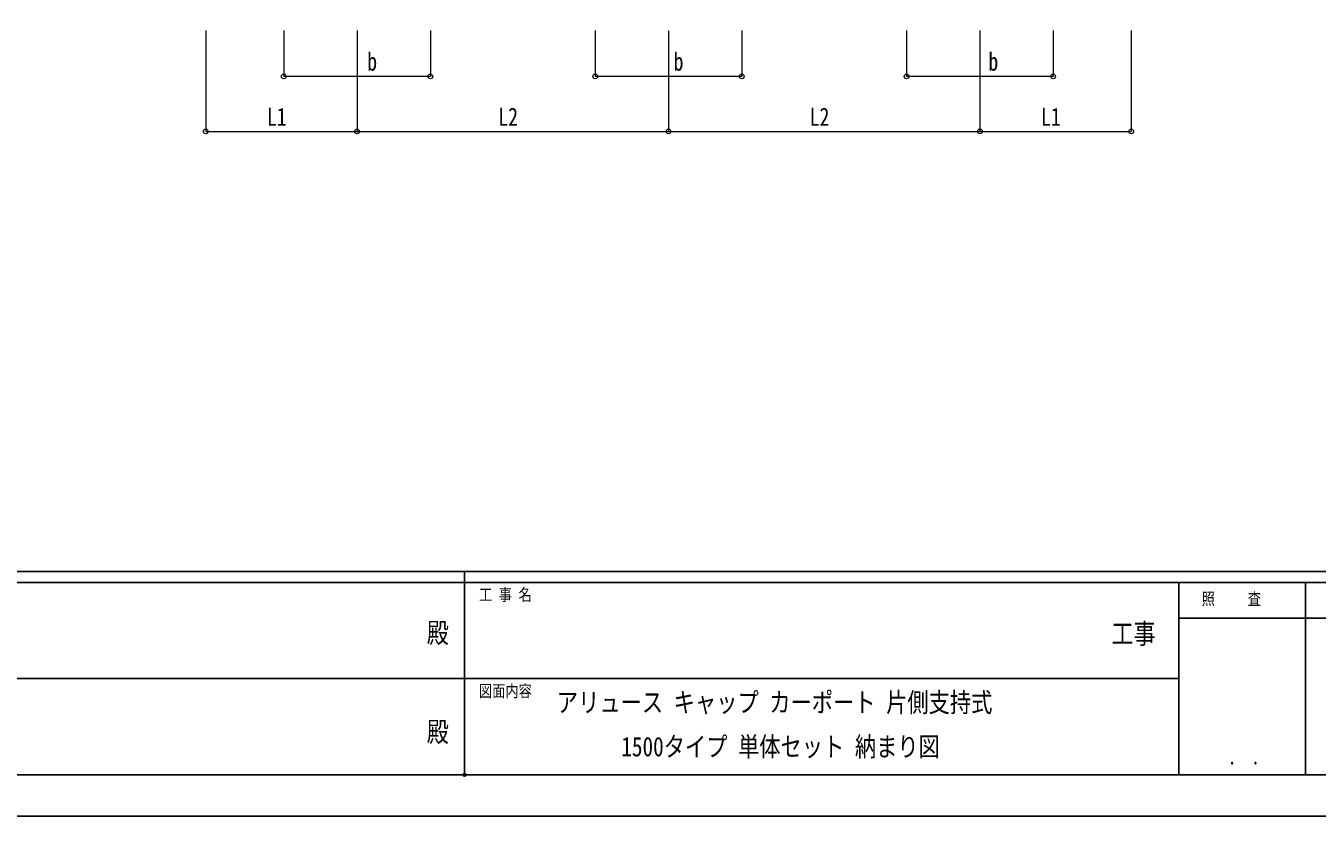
# Model space of a CAD drawing. Units: millimetres, scale not verified. Extents: x -12615 to 12615, y -8910 to 8910.
# Drawn here: x -2410 to 4640, y -8910 to -4599 of the extents above; entities that cross this region are included whole.
import ezdxf
from ezdxf.enums import TextEntityAlignment as Align

# ---------------------------------------------------------------- set-up
doc = ezdxf.new("R2010")
doc.units = ezdxf.units.MM
doc.header["$LTSCALE"] = 30
doc.header["$PDMODE"] = 32
doc.header["$PDSIZE"] = 15
doc.layers.add('0-2_USER1', color=92, linetype='Continuous')
doc.layers.add('0-8_YKK_ZWAK', color=134, linetype='Continuous')
doc.layers.add('0-7_YKK_D', color=200, linetype='Continuous', lineweight=18)
doc.styles.add('ＭＳ ゴシック', font='')
doc.styles.get('ＭＳ ゴシック').set_extended_font_data('MS Gothic')

msp = doc.modelspace()

# ---------------------------------------------------------------- linework, layer by layer
at = {"layer": '0-7_YKK_D'}
for p, q in [((-1427.64, -4625.1), (-1427.64, -5176.1)), ((-1001.64, -4624.1), (-1001.64, -4876.1)), ((-601.64, -4625.1), (-601.64, -5176.1)), ((-601.64, -4625.1), (-601.64, -5176.1)), ((-201.64, -4624.1), (-201.64, -4876.1)), ((698.36, -4624.1), (698.36, -4876.1)), ((1098.36, -4625.8), (1098.36, -5176.1)), ((1098.36, -4625.8), (1098.36, -5176.1)), ((1498.36, -4624.1), (1498.36, -4876.1)), ((2398.36, -4624.1), (2398.36, -4876.1)), ((2798.36, -4625.1), (2798.36, -5176.1)), ((2798.36, -4626.1), (2798.36, -5176.1)), ((3198.36, -4624.1), (3198.36, -4876.1)), ((3624.36, -4625.1), (3624.36, -5176.1)), ((-201.64, -4875.1), (-1001.64, -4875.1)), ((1498.36, -4875.1), (698.36, -4875.1)), ((3198.36, -4875.1), (2398.36, -4875.1)), ((-1427.64, -5175.1), (-601.64, -5175.1)), ((-601.64, -5175.1), (1098.36, -5175.1)), ((1098.36, -5175.1), (2798.36, -5175.1)), ((2798.36, -5175.1), (3624.36, -5175.1))]:
    msp.add_line(p, q, dxfattribs=at)
for centre in [(-1001.64, -4875.1), (-201.64, -4875.1), (698.36, -4875.1), (1498.36, -4875.1), (2398.36, -4875.1), (3198.36, -4875.1), (-1427.64, -5175.1), (-601.64, -5175.1), (-601.64, -5175.1), (1098.36, -5175.1), (1098.36, -5175.1), (2798.36, -5175.1), (2798.36, -5175.1), (3624.36, -5175.1)]:
    msp.add_circle(centre, 12.75, dxfattribs=at)
at = {"layer": '0-8_YKK_ZWAK'}
for p, q in [((11685.06, -7575), (-11714.94, -7575)), ((-14.94, -7575), (-14.94, -8685)), ((-14.94, -7635), (-3914.94, -7635)), ((3885.06, -7635), (-14.94, -7635)), ((4575.06, -7635), (4575.06, -8685)), ((5955.06, -7830), (3885.06, -7830)), ((-3892.44, -8160), (-14.94, -8160)), ((-14.94, -8160), (3885.06, -8160)), ((-3914.94, -8685), (-14.94, -8685)), ((-14.94, -8685), (3885.06, -8685)), ((3885.06, -8685), (5955.06, -8685))]:
    msp.add_line(p, q, dxfattribs=at)
msp.add_lwpolyline([(-12615, -8910), (12615, -8910), (12615, 8910), (-12615, 8910)], close=True, dxfattribs=at)
msp.add_lwpolyline([(5955.06, -7635), (3885.06, -7635), (3885.06, -8685)], dxfattribs=at)
msp.add_point((-14.94, -8685), dxfattribs=at)

# ---------------------------------------------------------------- texts
at = {"layer": '0-2_USER1', "style": 'ＭＳ ゴシック', "width": 0.8}
for s, p in [('アリュース キャップ カーポート 片側支持式', (488.93, -8374.17)), ('1500タイプ 単体セット 納まり図', (840.79, -8615.83))]:
    msp.add_text(s, height=106.3, dxfattribs=at).set_placement(p, align=Align.BOTTOM_LEFT)
at = {"layer": '0-7_YKK_D', "style": 'ＭＳ ゴシック', "width": 0.8}
for s, p in [('b', (-546.1, -4873.1)), ('b', (1126.36, -4873.1)), ('b', (2845, -4873.1)), ('L1', (-1093.84, -5174.1)), ('L2', (169.16, -5174.1)), ('L2', (1869.16, -5174.1)), ('L1', (3132.16, -5174.1))]:
    msp.add_text(s, height=98.97, dxfattribs=at).set_placement(p, align=Align.BOTTOM_LEFT)
at = {"layer": '0-8_YKK_ZWAK', "style": 'ＭＳ ゴシック', "width": 0.8}
for s, height, p in [('工 事 名', 65.98, (63.81, -7755)), ('照     査', 65.98, (4009.26, -7777.5)), ('殿', 110, (-221, -7997.5)), ('工事', 110, (3517, -8002.4)), ('図面内容', 65.98, (63.81, -8280)), ('殿', 110, (-221, -8537.5)), ('． ．', 77.75, (4155, -8653.06))]:
    msp.add_text(s, height=height, dxfattribs=at).set_placement(p, align=Align.BOTTOM_LEFT)

doc.saveas('drawing.dxf')
